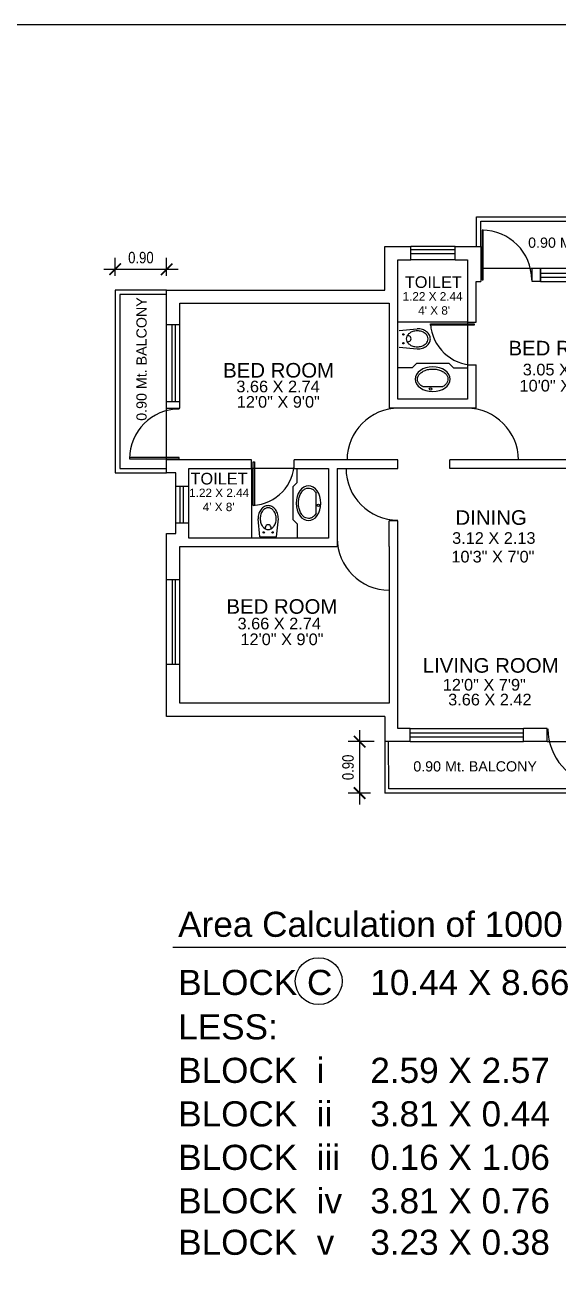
# Model space of a CAD drawing. Header units: metres. Extents: x -1441 to -394, y -133 to 518.
# Drawn here: x -549.73 to -540.41, y -46.44 to -24.71 of the extents above; entities that cross this region are included whole.
import ezdxf

# ---------------------------------------------------------------- set-up
doc = ezdxf.new("R2010")
doc.units = ezdxf.units.M
doc.header["$LTSCALE"] = 25.4
doc.header["$PDMODE"] = 3
doc.layers.get('0').update_dxf_attribs({"linetype": 'CONTINUOUS'})
doc.layers.get('DEFPOINTS').update_dxf_attribs({"linetype": 'CONTINUOUS'})
doc.layers.add('FUR', color=1, linetype='CONTINUOUS')
doc.styles.get("Standard").update_dxf_attribs({"font": 'ARIALN.TTF'})
doc.styles.add('STYLE3', font='arial.ttf')
doc.dimstyles.get("Standard").update_dxf_attribs({"dimscale": 0, "dimtxt": 0.2, "dimasz": 0.2, "dimexe": 0.2, "dimexo": 0.25, "dimgap": 0.1, "dimtad": 1, "dimtoh": 1, "dimzin": 0, "dimdsep": 46, "dimtxsty": 'Standard', "dimblk1": 'ARCHTICK', "dimblk2": 'ARCHTICK', "dimsah": 1, "dimcen": 0, "dimdle": 0.2, "dimclrd": 8, "dimclre": 8, "dimclrt": 3, "dimadec": 0, "dimazin": 0, "dimtfac": 1, "dimtmove": 0, "dimatfit": 3, "dimldrblk": 'ARCHTICK', "dimfxl": 25.4, "dimfrac": 1, "dimtolj": 1, "dimtzin": 0, "dimarcsym": 0})

# ---------------------------------------------------------------- blocks, each defined once
blk = doc.blocks.new('_ARCHTICK')
at = {"color": 0, "linetype": 'ByBlock', "const_width": 0.15}
blk.add_lwpolyline([(-0.5, -0.5), (0.5, 0.5)], dxfattribs=at)
blk = doc.blocks.new('*D95')
at = {"color": 8, "lineweight": -2, "transparency": 16777216}
for p, q in [((-543.88, -37.051), (-543.88, -38.351)), ((-543.623, -37.251), (-544.08, -37.251)), ((-543.692, -38.151), (-544.08, -38.151))]:
    blk.add_line(p, q, dxfattribs=at)
at = {"layer": 'DEFPOINTS', "color": 0, "transparency": 16777216}
for p in [(-543.373, -37.251), (-543.88, -38.151), (-543.442, -38.151)]:
    blk.add_point(p, dxfattribs=at)
at = {"color": 8, "lineweight": -2, "transparency": 16777216, "xscale": 0.2, "yscale": 0.2, "zscale": 0.2}
for p, rotation in [((-543.88, -37.251), 90), ((-543.88, -38.151), 270)]:
    blk.add_blockref('_ARCHTICK', p, dxfattribs=dict(at, rotation=rotation))
at = {"color": 86, "transparency": 16777216, "insert": (-544.082, -37.701), "char_height": 0.2, "attachment_point": 5, "rotation": 90}
blk.add_mtext('\\A1;0.90', dxfattribs=at)
blk = doc.blocks.new('*D96')
at = {"color": 8, "lineweight": -2, "transparency": 16777216}
for p, q in [((-548.152, -29.1), (-548.152, -28.787)), ((-547.252, -29.1), (-547.252, -28.787)), ((-548.352, -28.987), (-547.052, -28.987))]:
    blk.add_line(p, q, dxfattribs=at)
at = {"layer": 'DEFPOINTS', "color": 0, "transparency": 16777216}
for p in [(-547.252, -28.987), (-548.152, -29.35), (-547.252, -29.35)]:
    blk.add_point(p, dxfattribs=at)
at = {"color": 8, "lineweight": -2, "transparency": 16777216, "xscale": 0.2, "yscale": 0.2, "zscale": 0.2, "rotation": 180}
blk.add_blockref('_ARCHTICK', (-548.152, -28.987), dxfattribs=at)
at = {"color": 8, "lineweight": -2, "transparency": 16777216, "xscale": 0.2, "yscale": 0.2, "zscale": 0.2}
blk.add_blockref('_ARCHTICK', (-547.252, -28.987), dxfattribs=at)
at = {"color": 86, "transparency": 16777216, "insert": (-547.702, -28.784), "char_height": 0.2, "attachment_point": 5}
blk.add_mtext('\\A1;0.90', dxfattribs=at)

msp = doc.modelspace()

# ---------------------------------------------------------------- linework, layer by layer
at = {"color": 7}
for p, q in [((-543.442, -29.35), (-543.442, -28.59)), ((-543.442, -28.59), (-542.984, -28.59)), ((-542.984, -28.82), (-542.984, -28.59)), ((-542.208, -28.59), (-541.762, -28.59)), ((-542.208, -28.82), (-542.208, -28.59)), ((-541.762, -28.59), (-541.762, -29.2)), ((-541.842, -29.2), (-541.762, -29.2)), ((-547.252, -29.955), (-547.252, -29.35)), ((-547.252, -29.35), (-543.442, -29.35)), ((-547.252, -29.955), (-547.022, -29.955)), ((-541.992, -29.91), (-541.842, -29.91)), ((-541.992, -30.66), (-541.842, -30.66)), ((-542.778, -31.041), (-542.426, -31.041)), ((-547.252, -32.55), (-547.252, -31.303)), ((-547.252, -31.303), (-547.022, -31.303)), ((-547.252, -31.42), (-547.022, -31.42)), ((-547.022, -31.42), (-547.022, -31.303)), ((-545.772, -32.47), (-545.772, -32.32)), ((-545.022, -32.47), (-545.022, -32.32)), ((-542.302, -32.47), (-542.302, -32.32)), ((-547.092, -32.55), (-547.252, -32.55)), ((-547.092, -32.779), (-547.092, -32.55)), ((-544.272, -32.47), (-544.272, -33.84)), ((-540.092, -32.47), (-542.302, -32.47)), ((-544.641, -33.256), (-544.641, -32.904)), ((-547.092, -33.61), (-547.092, -33.422)), ((-547.092, -33.422), (-546.862, -33.422)), ((-543.212, -33.387), (-543.362, -33.387)), ((-543.362, -33.84), (-543.362, -33.387)), ((-543.212, -37.021), (-543.212, -33.387)), ((-547.252, -34.415), (-547.252, -33.61)), ((-547.252, -33.61), (-547.092, -33.61)), ((-547.252, -34.415), (-547.022, -34.415)), ((-547.252, -36.81), (-547.252, -35.894)), ((-547.252, -35.894), (-547.022, -35.894)), ((-543.442, -36.81), (-547.252, -36.81)), ((-543.442, -36.81), (-543.442, -37.251)), ((-542.995, -37.021), (-543.212, -37.021)), ((-542.995, -37.251), (-542.995, -37.021)), ((-540.605, -37.021), (-541.013, -37.021)), ((-541.013, -37.251), (-541.013, -37.021)), ((-540.605, -37.251), (-540.605, -37.021)), ((-542.995, -37.251), (-543.442, -37.251)), ((-540.605, -37.251), (-541.013, -37.251)), ((-547.144, -40.844), (-534.086, -40.844))]:
    msp.add_line(p, q, dxfattribs=at)
at = {"color": 8}
for p, q in [((-542.208, -28.59), (-542.984, -28.59)), ((-542.208, -28.82), (-542.984, -28.82)), ((-541.762, -28.97), (-540.862, -28.97)), ((-540.716, -29.2), (-540.716, -28.97)), ((-547.252, -31.303), (-547.252, -29.955)), ((-547.022, -31.303), (-547.022, -29.955)), ((-541.992, -29.91), (-543.212, -29.91)), ((-541.992, -29.91), (-541.992, -30.66)), ((-542.964, -30.714), (-542.888, -30.637)), ((-542.316, -30.637), (-542.888, -30.637)), ((-542.24, -30.714), (-542.316, -30.637)), ((-542.964, -30.714), (-543.212, -30.714)), ((-542.24, -30.714), (-541.992, -30.714)), ((-545.022, -32.47), (-545.772, -32.47)), ((-545.772, -32.47), (-545.772, -33.69)), ((-544.969, -32.718), (-544.969, -32.47)), ((-547.092, -33.422), (-547.092, -32.779)), ((-546.862, -33.422), (-546.862, -32.779)), ((-544.969, -32.718), (-545.045, -32.794)), ((-545.045, -32.794), (-545.045, -33.366)), ((-544.969, -33.442), (-545.045, -33.366)), ((-544.969, -33.442), (-544.969, -33.69)), ((-547.252, -35.894), (-547.252, -34.415)), ((-547.022, -35.894), (-547.022, -34.415)), ((-542.995, -37.021), (-541.013, -37.021)), ((-543.442, -37.251), (-543.442, -38.151)), ((-542.995, -37.251), (-541.013, -37.251)), ((-540.605, -37.251), (-539.727, -37.251)), ((-539.632, -38.151), (-543.442, -38.151))]:
    msp.add_line(p, q, dxfattribs=at)
at = {"color": 5}
for p, q in [((-542.208, -28.65), (-542.984, -28.65)), ((-542.208, -28.72), (-542.984, -28.72)), ((-547.155, -31.303), (-547.155, -29.955)), ((-547.098, -31.303), (-547.098, -29.955)), ((-547.017, -33.422), (-547.017, -32.779)), ((-546.956, -33.422), (-546.956, -32.779)), ((-547.152, -35.894), (-547.152, -34.415)), ((-547.099, -35.894), (-547.099, -34.415)), ((-542.995, -37.099), (-541.013, -37.099)), ((-542.995, -37.166), (-541.013, -37.166))]:
    msp.add_line(p, q, dxfattribs=at)
at = {"lineweight": 30}
msp.add_lwpolyline([(-522.217, -24.711), (-582.439, -24.711), (-582.439, -64.753), (-522.217, -64.753)], close=True, dxfattribs=at)
at = {"color": 8}
for points in [[(-541.837, -28.59), (-541.837, -28.07), (-538.562, -28.07), (-538.562, -28.97)], [(-541.762, -28.59), (-541.762, -28.145), (-538.637, -28.145), (-538.637, -28.97)], [(-540.716, -28.97), (-539.212, -28.97)], [(-540.716, -29.2), (-539.212, -29.2)], [(-547.252, -29.35), (-548.152, -29.35), (-548.152, -32.55), (-547.252, -32.55)], [(-547.252, -29.43), (-548.072, -29.43), (-548.072, -32.47), (-547.252, -32.47)], [(-539.638, -38.076), (-543.368, -38.076), (-543.373, -37.251)]]:
    msp.add_lwpolyline(points, dxfattribs=at)
at = {"color": 7}
for points in [[(-541.741, -29.173), (-541.72, -29.173), (-541.72, -28.305), (-541.741, -28.305)], [(-540.862, -28.97), (-540.716, -28.97), (-540.716, -29.2), (-540.862, -29.2)], [(-541.88, -29.943), (-541.88, -29.963), (-542.641, -29.963), (-542.641, -29.943)], [(-547.032, -32.301), (-547.032, -32.28), (-547.899, -32.28), (-547.899, -32.301)], [(-545.739, -32.358), (-545.719, -32.358), (-545.719, -33.119), (-545.739, -33.119)]]:
    msp.add_lwpolyline(points, close=True, dxfattribs=at)
for points in [[(-541.992, -30.66), (-541.992, -31.26), (-543.212, -31.26), (-543.212, -28.82), (-542.984, -28.82)], [(-542.208, -28.82), (-541.992, -28.82), (-541.992, -29.91)], [(-538.792, -29.2), (-538.792, -32.32), (-542.302, -32.32)], [(-541.842, -29.91), (-541.842, -29.2)], [(-547.022, -29.955), (-547.022, -29.58), (-543.362, -29.58), (-543.362, -31.41), (-541.842, -31.41)], [(-541.842, -31.41), (-541.842, -30.66)], [(-545.772, -32.32), (-547.252, -32.32)], [(-544.272, -32.47), (-543.212, -32.47), (-543.212, -32.32), (-545.022, -32.32)], [(-547.092, -32.779), (-546.862, -32.779), (-546.862, -32.47), (-545.772, -32.47)], [(-545.022, -32.47), (-544.422, -32.47), (-544.422, -33.69), (-546.862, -33.69), (-546.862, -33.422)], [(-543.362, -33.84), (-543.362, -36.58), (-547.022, -36.58), (-547.022, -35.894)], [(-547.022, -34.415), (-547.022, -33.84), (-544.272, -33.84)]]:
    msp.add_lwpolyline(points, dxfattribs=at)
at = {"color": 5}
for points in [[(-540.716, -29.058), (-539.212, -29.058)], [(-540.716, -29.128), (-539.212, -29.128)]]:
    msp.add_lwpolyline(points, dxfattribs=at)
at = {"color": 7}
for centre, radius in [((-542.64, -31.082), 0.0217), ((-544.6, -33.118), 0.0217), ((-544.595, -41.442), 0.41)]:
    msp.add_circle(centre, radius, dxfattribs=at)
at = {"color": 8}
for centre, radius, start, end in [((-541.741, -29.173), 0.868, 0, 90), ((-541.88, -29.898), 0.762, 183.3602, 270), ((-547.032, -32.301), 0.868, 90, 180), ((-543.195, -32.324), 0.905, 90, 180), ((-542.009, -32.324), 0.905, 0, 90), ((-545.784, -32.358), 0.762, 273.3602, 0), ((-543.212, -32.47), 0.905, 180, 270), ((-543.362, -33.69), 0.91, 180, 270), ((-539.599, -37.03), 0.989, 180, 262.5997)]:
    msp.add_arc(centre, radius, start, end, dxfattribs=at)
at = {"color": 7, "extrusion": (0, 0, -1)}
for centre, major_axis in [((-542.602, -30.91), (-0.305, 0)), ((-544.773, -33.08), (0, -0.305))]:
    msp.add_ellipse(centre, major_axis=major_axis, ratio=0.7038, dxfattribs=at)
at = {"color": 7}
for points in [[(-542.778, -31.041), (-542.789, -31.035), (-542.8, -31.028), (-542.826, -31.006), (-542.84, -30.99), (-542.86, -30.958), (-542.866, -30.941), (-542.868, -30.919), (-542.869, -30.915), (-542.869, -30.91), (-542.869, -30.893), (-542.865, -30.876), (-542.85, -30.844), (-542.839, -30.827), (-542.808, -30.797), (-542.789, -30.783), (-542.745, -30.76), (-542.72, -30.75), (-542.666, -30.737), (-542.637, -30.734), (-542.58, -30.733), (-542.551, -30.735), (-542.496, -30.747), (-542.47, -30.755), (-542.424, -30.777), (-542.404, -30.791), (-542.371, -30.82), (-542.359, -30.836), (-542.341, -30.869), (-542.337, -30.886), (-542.335, -30.919), (-542.337, -30.935), (-542.35, -30.968), (-542.36, -30.985), (-542.388, -31.015), (-542.405, -31.029), (-542.426, -31.041)], [(-544.641, -33.256), (-544.647, -33.267), (-544.655, -33.278), (-544.676, -33.304), (-544.692, -33.318), (-544.725, -33.338), (-544.741, -33.344), (-544.763, -33.346), (-544.768, -33.347), (-544.773, -33.347), (-544.789, -33.347), (-544.806, -33.343), (-544.839, -33.328), (-544.855, -33.317), (-544.885, -33.286), (-544.899, -33.267), (-544.922, -33.223), (-544.932, -33.197), (-544.945, -33.144), (-544.948, -33.115), (-544.949, -33.058), (-544.947, -33.029), (-544.935, -32.974), (-544.927, -32.948), (-544.905, -32.902), (-544.891, -32.882), (-544.862, -32.849), (-544.846, -32.837), (-544.813, -32.819), (-544.797, -32.815), (-544.763, -32.813), (-544.747, -32.815), (-544.714, -32.828), (-544.697, -32.838), (-544.667, -32.866), (-544.653, -32.883), (-544.641, -32.904)]]:
    msp.add_open_spline(points, degree=3, knots=[5.409552, 5.409552, 5.409552, 5.409552, 5.571743, 5.571743, 5.881284, 5.881284, 6.190826, 6.190826, 6.283185, 6.283185, 6.283185, 6.592727, 6.592727, 6.902268, 6.902268, 7.211809, 7.211809, 7.52135, 7.52135, 7.830892, 7.830892, 8.140433, 8.140433, 8.449974, 8.449974, 8.759516, 8.759516, 9.069057, 9.069057, 9.378598, 9.378598, 9.688139, 9.688139, 9.997681, 9.997681, 10.298369, 10.298369, 10.298369, 10.298369], dxfattribs=at)
at = {"layer": 'FUR', "color": 7}
for p, q in [((-543.191, -30.058), (-542.873, -30.027)), ((-543.191, -30.351), (-542.873, -30.382)), ((-545.624, -33.669), (-545.655, -33.351)), ((-545.332, -33.669), (-545.3, -33.351)), ((-545.624, -33.669), (-545.332, -33.669))]:
    msp.add_line(p, q, dxfattribs=at)
for points in [[(-542.683, -30.204, 0.122953), (-542.694, -30.157, 0.105488), (-542.735, -30.109, 0.087567), (-542.795, -30.077, 0.078075), (-542.873, -30.065, 0.078075), (-542.951, -30.077, 0.087567), (-543.011, -30.109, 0.105488), (-543.052, -30.157, 0.122953), (-543.064, -30.204, 0.122953), (-543.052, -30.252, 0.105488), (-543.011, -30.3, 0.087567), (-542.951, -30.332, 0.078075), (-542.873, -30.344, 0.078075), (-542.795, -30.332, 0.087567), (-542.735, -30.3, 0.105488), (-542.694, -30.252, 0.122953)], [(-545.478, -33.161, 0.122953), (-545.525, -33.172, 0.105488), (-545.573, -33.213, 0.087567), (-545.605, -33.273, 0.078075), (-545.617, -33.351, 0.078075), (-545.605, -33.429, 0.087567), (-545.573, -33.489, 0.105488), (-545.525, -33.53, 0.122953), (-545.478, -33.542, 0.122953), (-545.43, -33.53, 0.105488), (-545.382, -33.489, 0.087567), (-545.35, -33.429, 0.078075), (-545.338, -33.351, 0.078075), (-545.35, -33.273, 0.087567), (-545.382, -33.213, 0.105488), (-545.43, -33.172, 0.122953)]]:
    msp.add_lwpolyline(points, format="xyb", close=True, dxfattribs=at)
for points in [[(-542.644, -30.204, 0.122953), (-542.661, -30.139, 0.105488), (-542.711, -30.079, 0.087567), (-542.783, -30.041, 0.078075), (-542.873, -30.027, 0.078075)], [(-542.873, -30.382, 0.078075), (-542.783, -30.368, 0.087567), (-542.711, -30.33, 0.105488), (-542.661, -30.27, 0.122953), (-542.644, -30.204, 0.122953)], [(-545.478, -33.122, 0.122953), (-545.543, -33.139, 0.105488), (-545.603, -33.189, 0.087567), (-545.641, -33.261, 0.078075), (-545.655, -33.351, 0.078075)], [(-545.3, -33.351, 0.078075), (-545.314, -33.261, 0.087567), (-545.352, -33.189, 0.105488), (-545.412, -33.139, 0.122953), (-545.478, -33.122, 0.122953)]]:
    msp.add_lwpolyline(points, format="xyb", dxfattribs=at)
for centre in [(-543.114, -30.128), (-543.114, -30.281), (-545.554, -33.592), (-545.401, -33.592)]:
    msp.add_circle(centre, 0.0122, dxfattribs=at)
for centre, start, end in [((-543.03, -30.204), 242.4766, 117.5234), ((-545.478, -33.508), 332.4766, 207.5234)]:
    msp.add_arc(centre, 0.0508, start, end, dxfattribs=at)

# ---------------------------------------------------------------- texts
at = {"color": 146, "style": 'STYLE3'}
for s, height, p in [('0.90 Mt. BALCONY', 0.17842, (-540.935, -28.611)), ('TOILET', 0.2039, (-543.09, -29.314)), ('1.22 X 2.44', 0.14682, (-543.129, -29.534)), ("4' X 8'", 0.1468, (-542.856, -29.781)), ('BED ROOM', 0.2549, (-541.278, -30.494)), ('BED ROOM', 0.2549, (-546.265, -30.882)), ('3.05 X 3.12', 0.20391, (-541.028, -30.844)), ('3.66 X 2.74', 0.20391, (-546.034, -31.14)), ('10\'0" X 10"3"', 0.20391, (-541.085, -31.126)), ('12\'0" X 9\'0"', 0.20391, (-546.026, -31.409)), ('TOILET', 0.2039, (-546.835, -32.752)), ('1.22 X 2.44', 0.14682, (-546.859, -32.972)), ("4' X 8'", 0.1468, (-546.622, -33.219)), ('DINING', 0.2549, (-542.205, -33.458)), ('3.12 X 2.13', 0.20391, (-542.263, -33.791)), ('10\'3" X 7\'0"', 0.20391, (-542.276, -34.117)), ('BED ROOM', 0.2549, (-546.207, -35.014)), ('3.66 X 2.74', 0.20391, (-546.013, -35.287)), ('12\'0" X 9\'0"', 0.20391, (-545.962, -35.563)), ('LIVING ROOM', 0.25489, (-542.777, -36.045)), ('12\'0" X 7\'9"', 0.20391, (-542.426, -36.358)), ('3.66 X 2.42', 0.20391, (-542.332, -36.617)), ('0.90 Mt. BALCONY', 0.17842, (-542.942, -37.773))]:
    msp.add_text(s, height=height, dxfattribs=at).set_placement(p)
msp.add_text('0.90 Mt. BALCONY', height=0.17842, rotation=90, dxfattribs=at).set_placement((-547.602, -31.638))
at = {"color": 7, "style": 'STYLE3'}
for s, height, p in [('Area Calculation of 1000 Sq.Ft (3 BHK)', 0.43924, (-547.05, -40.666)), ('BLOCK C', 0.4392, (-547.05, -41.683)), ('10.44 X 8.66 ', 0.43924, (-543.693, -41.683)), ('LESS:', 0.4392, (-547.05, -42.46)), ('BLOCK  i', 0.4392, (-547.05, -43.221)), ('2.59 X 2.57', 0.43924, (-543.693, -43.221)), ('BLOCK  ii', 0.4392, (-547.05, -43.982)), ('3.81 X 0.44', 0.43924, (-543.693, -43.982)), ('BLOCK  iii', 0.4392, (-547.05, -44.743)), ('0.16 X 1.06', 0.43924, (-543.693, -44.743)), ('BLOCK  iv', 0.4392, (-547.05, -45.504)), ('3.81 X 0.76', 0.43924, (-543.693, -45.504)), ('BLOCK  v', 0.4392, (-547.05, -46.229)), ('3.23 X 0.38', 0.43924, (-543.693, -46.229))]:
    msp.add_text(s, height=height, dxfattribs=at).set_placement(p)

# ---------------------------------------------------------------- dimensions: what is measured, and where the dimension line sits
at = {"color": 8}
dim = msp.add_linear_dim(base=(-547.252, -28.987), p1=(-548.152, -29.35), p2=(-547.252, -29.35), dimstyle='Standard', override={"dimscale": 1, "dimclrt": 86}, dxfattribs=at)
dim.commit()
dim.dimension.update_dxf_attribs({"geometry": '*D96', "text_midpoint": (-547.702, -28.784)})
dim = msp.add_linear_dim(base=(-543.88, -38.151), p1=(-543.373, -37.251), p2=(-543.442, -38.151), angle=90, dimstyle='Standard', override={"dimscale": 1, "dimclrt": 86}, dxfattribs=at)
dim.commit()
dim.dimension.update_dxf_attribs({"geometry": '*D95', "text_midpoint": (-544.082, -37.701)})

doc.saveas('drawing.dxf')
